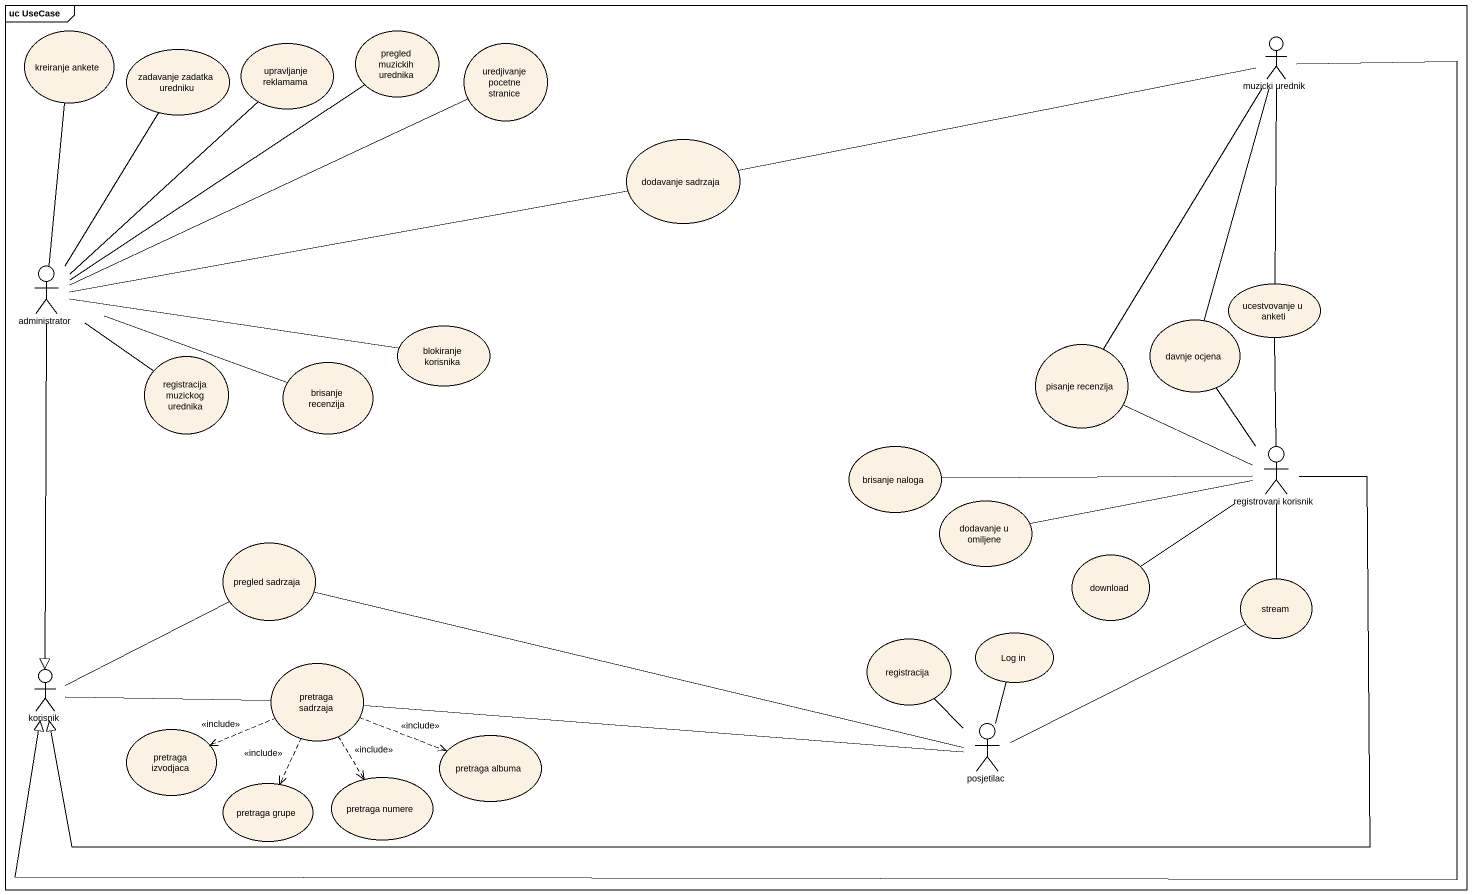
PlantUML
@startuml
mainframe uc UseCase
usecase "kreiranje ankete" as kreiranje_ankete
usecase "zadavanje zadatka uredniku" as zadavanje_zadatka_uredniku
usecase "upravljanje reklamama" as upravljanje_reklamama
usecase "pregled muzickih urednika" as pregled_muzickih_urednika
usecase "uredjivanje pocetne stranice" as uredjivanje_pocetne_stranice
actor "muzicki urednik" as muzicki_urednik
usecase "dodavanje sadrzaja" as dodavanje_sadrzaja
actor administrator
usecase "ucestvovanje u anketi" as ucestvovanje_u_anketi
usecase "blokiranje korisnika" as blokiranje_korisnika
usecase "davnje ocjena" as davnje_ocjena
usecase "registracija muzickog urednika" as registracija_muzickog
usecase "brisanje recenzija" as brisanje_recenzija
usecase "pisanje recenzija" as pisanje_recenzija
usecase "brisanje naloga" as brisanje_naloga
actor "registrovani korisnik" as registrovani_korisnik
usecase "dodavanje u omiljene" as dodavanje_u_omiljene
usecase "pregled sadrzaja" as pregled_sadrzaja
usecase download
usecase stream
usecase registracija
usecase "Log in" as Log_in
actor korisnik
usecase "pretraga sadrzaja" as pretraga_sadrzaja
usecase "pretraga izvodjaca" as pretraga_izvodjaca
usecase "pretraga albuma" as pretraga_albuma
actor posjetilac
usecase "pretraga grupe" as pretraga_grupe
usecase "pretraga numere" as pretraga_numere
upravljanje_reklamama -- administrator
pregled_muzickih_urednika -- administrator
muzicki_urednik -- ucestvovanje_u_anketi
muzicki_urednik -- pisanje_recenzija
muzicki_urednik -left-|> korisnik
dodavanje_sadrzaja -right- muzicki_urednik
administrator -up- kreiranje_ankete
administrator -up- zadavanje_zadatka_uredniku
administrator -right- uredjivanje_pocetne_stranice
administrator -right- dodavanje_sadrzaja
administrator --|> korisnik
blokiranje_korisnika -left- administrator
davnje_ocjena -up- muzicki_urednik
registracija_muzickog -up- administrator
brisanje_recenzija -left- administrator
registrovani_korisnik -up- ucestvovanje_u_anketi
registrovani_korisnik -up- davnje_ocjena
registrovani_korisnik -left- pisanje_recenzija
registrovani_korisnik -left- brisanje_naloga
registrovani_korisnik -left- dodavanje_u_omiljene
registrovani_korisnik -- download
registrovani_korisnik -- stream
registrovani_korisnik -left-|> korisnik
pregled_sadrzaja -right- posjetilac
korisnik -right- pregled_sadrzaja
korisnik -right- pretraga_sadrzaja
pretraga_sadrzaja .left.> pretraga_izvodjaca : <<include>>
pretraga_sadrzaja .right.> pretraga_albuma : <<include>>
pretraga_sadrzaja -right- posjetilac
pretraga_sadrzaja ..> pretraga_grupe : <<include>>
pretraga_sadrzaja ..> pretraga_numere : <<include>>
posjetilac -right- stream
posjetilac -up- registracija
posjetilac -up- Log_in
@enduml
